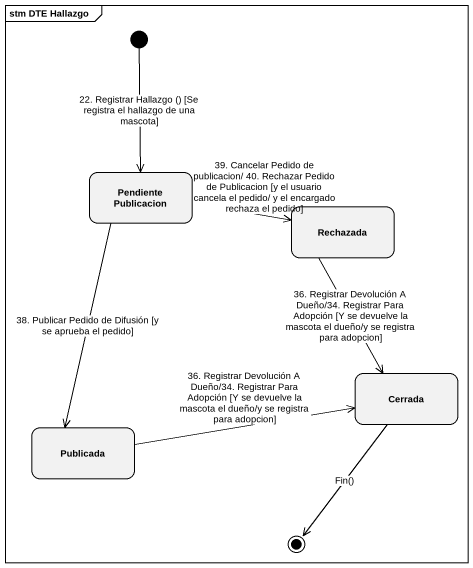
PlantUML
@startuml
mainframe stm DTE Hallazgo
hide empty description
state "Pendiente Publicacion" as Pendiente_Publicacion
state Rechazada
state Cerrada
state Publicada
[*] --> Pendiente_Publicacion : 22. Registrar Hallazgo () [Se registra el hallazgo de una mascota]
Pendiente_Publicacion -right-> Rechazada : 39. Cancelar Pedido de publicacion/ 40. Rechazar Pedido de Publicacion [y el usuario cancela el pedido/ y el encargado rechaza el pedido]
Pendiente_Publicacion --> Publicada : 38. Publicar Pedido de Difusión [y se aprueba el pedido]
Rechazada --> Cerrada : 36. Registrar Devolución A Dueño/34. Registrar Para Adopción [Y se devuelve la mascota el dueño/y se registra para adopcion]
Publicada -right-> Cerrada : 36. Registrar Devolución A Dueño/34. Registrar Para Adopción [Y se devuelve la mascota el dueño/y se registra para adopcion]
Cerrada --> [*] : Fin()
@enduml
